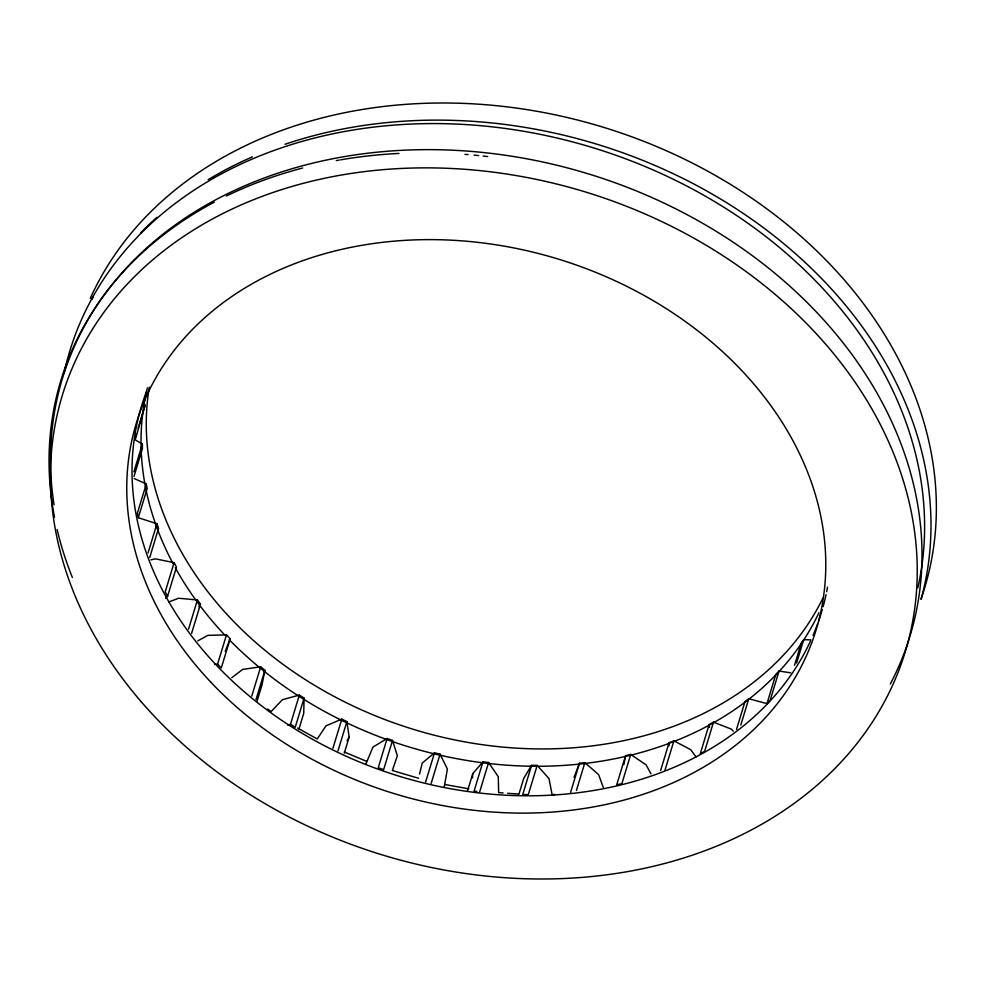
<?xml version="1.0" encoding="UTF-8"?>
<svg xmlns="http://www.w3.org/2000/svg" width="982" height="982" viewBox="0 0 982 982"><rect width="100%" height="100%" fill="white"/><g stroke="black" fill="none" stroke-linecap="round" stroke-linejoin="round"><path stroke-width="1.47" d="M669.037 745.731L669.086 742.674L673.91 740.833L690.677 749.659L696.005 756.864M267.558 708.992L271.179 711.52L282.325 699.749L299.363 695.06L304.089 698.067L303.733 713.349L298.847 729.417M472.514 777.891L472.784 773.607L482.96 761.836L488.594 762.523L498.267 776.725L498.647 792.597L503.115 792.953M444.159 787.454L447.387 769.066L440.059 754.139L434.498 752.826L422.211 763.1L419.523 774.123M135.97 436.315L136.314 434.081M623.865 764.561L625.571 755.661L630.751 754.434L646.168 764.929L650.98 773.816M231.826 677.703L242.677 669.393L260.672 666.815L264.919 670.264L261.949 685.08L257.063 701.148M138.094 428.238L145.201 404.866L135.639 438.549M133.908 471.826L142.341 444.073L134.865 439.641M134.018 476.417L142.451 448.651L142.341 444.073M146.281 483.954L137.394 513.169L138.29 517.784L147.165 488.57L146.281 483.954L134.239 478.541M148.049 552.964L156.924 523.737L138.695 517.858M149.706 557.518L158.581 528.291L156.924 523.737M150.884 559.887L155.365 558.832L174.084 562.661L165.209 591.888L167.591 596.283L165.725 598.419M167.591 596.283L176.478 567.068L174.084 562.661M188.544 629.18L197.419 599.953L178.577 598.247L168.843 601.954M191.613 633.341L200.488 604.126L197.419 599.953M226.474 634.9L230.169 638.754L221.294 667.969L217.587 664.114L226.474 634.9L207.865 635.342L197.787 640.902M251.797 696.029L260.672 666.815M256.044 699.491L264.919 670.264M287.652 725.06L290.488 724.286L299.363 695.06M304.089 698.067L295.214 727.281L290.488 724.286M332.923 748.333L341.797 719.119L346.892 721.598L349.162 737.065L344.277 753.133M338.017 750.825L346.892 721.598M365.77 764.278L372.976 747.057L387.129 738.501L392.518 740.416L397.354 755.759L392.346 770.514L418.516 778.247M387.129 738.501L378.254 767.715L383.631 769.63L392.518 740.416M425.623 782.053L434.498 752.826M431.172 783.366L440.059 754.139M467.457 791.148L472.784 773.607M482.96 761.836L474.085 791.05L476.896 791.406M479.707 791.738L488.594 762.523M518.84 794.463L523.725 778.395L531.593 765.334L537.179 765.371L549.012 778.603L552.093 794.573L555.026 794.463M531.593 765.334L522.719 794.548L528.304 794.598L537.179 765.371M570.567 792.474L579.441 763.26L584.867 762.658L598.639 774.638L603.316 787.539M576.434 790.424L584.867 762.658M625.571 755.661L616.696 784.876L621.864 783.648L630.751 754.434M660.653 770.428L669.086 742.674M665.023 770.06L673.91 740.833M713.509 722.151L709.139 724.556L700.264 753.771L704.634 751.365L713.509 722.151L731.32 729.11L733.284 731.16M736.525 729.417L744.957 701.664L748.787 698.73L767.286 703.701M740.796 725.035L748.787 698.73M779.045 671.037L770.17 700.264L766.954 703.652L775.829 674.438L779.045 671.037L790.633 672.817M794.512 665.33L801.165 643.406L803.718 639.613L810.936 639.896M796.611 662.985L803.718 639.613M574.028 777.351L579.441 763.26M225.173 651.385L230.169 638.754M347.088 740.809L349.162 737.065M198.892 606.729L200.488 604.126M341.797 719.119L326.036 725.808L317.223 738.967L297.607 728.079M214.727 664.188L217.587 664.114M518.017 793.972L507.584 793.309M468.819 788.828L445.042 784.532M366.667 761.357L344.351 752.028M709.139 724.556L709.581 727.367M90.246 298.43A442.403 348.144 16.9 0 1 630.149 136.203A442.403 348.144 16.9 0 1 921.067 599.008M91.903 299.412A442.919 348.549 16.9 0 1 93.315 296.785M140.61 232.93A442.919 348.549 16.9 0 1 156.924 217.304M208.159 179.657A442.919 348.549 16.9 0 1 252.411 156.862M285.026 144.268A442.919 348.549 16.9 0 1 755.575 221.981A442.919 348.549 16.9 0 1 921.116 599.204M818.927 612.743A355.275 279.575 16.9 0 1 229.211 639.638M225.099 635.366A355.275 279.575 16.9 0 1 175.287 567.756M173.065 563.656A355.275 279.575 16.9 0 1 147.41 387.89M822.904 598.099A355.275 279.575 16.9 0 1 410.795 728.546A355.275 279.575 16.9 0 1 149.289 387.068M54.035 504.736A442.919 348.549 16.9 0 1 542.027 161.846A442.919 348.549 16.9 0 1 890.306 683.988M817.527 624.11A355.275 279.575 16.9 0 1 813.022 635.415M810.567 640.927A355.275 279.575 16.9 0 1 372.559 767.138A355.275 279.575 16.9 0 1 146.625 391.118M827.531 587.175A355.275 279.575 16.9 0 1 826.672 591.692M826.046 594.699A355.275 279.575 16.9 0 1 823.125 606.618M822.29 609.564A355.275 279.575 16.9 0 1 818.558 621.238M64.063 373.283A440.488 346.634 16.9 0 1 565.779 140.144A440.488 346.634 16.9 0 1 917.826 587.862M72.349 577.441A440.488 346.634 16.9 0 1 57.152 529.605M54.501 517.207A440.488 346.634 16.9 0 1 214.346 202.12M226.388 196.007A440.488 346.634 16.9 0 1 302.689 168.02M336.323 160.606A440.488 346.634 16.9 0 1 339.171 160.091M340.594 159.845A440.488 346.634 16.9 0 1 398.974 153.425M465.002 154.346A440.488 346.634 16.9 0 1 468.033 154.591M474.073 155.119A440.488 346.634 16.9 0 1 478.615 155.561M483.156 156.052A440.488 346.634 16.9 0 1 487.686 156.568M141.236 701.774A440.55 346.683 16.9 0 0 885.015 700.669A440.55 346.683 16.9 0 0 425.267 167.861A440.55 346.683 16.9 0 0 141.236 701.774M210.848 682.208A355.275 279.575 16.9 0 0 805.915 656.897A355.275 279.575 16.9 0 0 412.072 239.989A355.275 279.575 16.9 0 0 210.848 682.208"/></g></svg>
